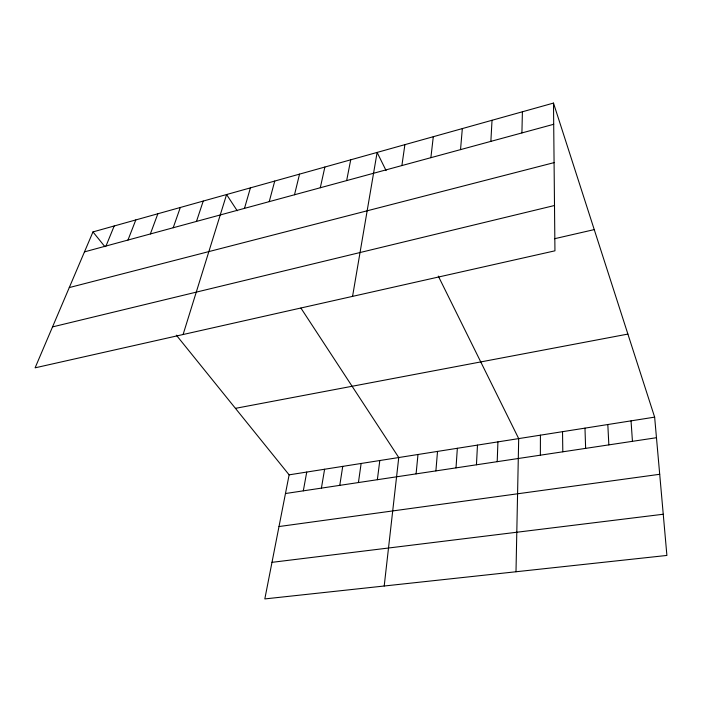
<?xml version="1.0" encoding="UTF-8"?>
<svg xmlns="http://www.w3.org/2000/svg" width="702" height="702" viewBox="0 0 702 702"><rect width="100%" height="100%" fill="white"/><g stroke="black" fill="none" stroke-linecap="round" stroke-linejoin="round"><path stroke-width="1.05" d="M540.364 455.186L540.426 435.17M515.996 571.761L518.69 438.601L438.294 276.097M521.911 132.932L522.402 111.776M497.2 461.679L497.92 441.874M476.447 464.794L477.474 445.103M490.865 141.374L492.023 120.27M456.01 467.874L457.344 448.28M435.889 470.902L437.522 451.412M460.53 149.623L462.328 128.58M416.084 473.876L417.988 454.492M384.205 586.012L398.754 457.528L300.921 308.081M430.879 157.678L433.292 136.706M377.36 479.703L379.808 460.521M358.424 482.555L361.135 463.469M401.895 165.567L404.896 144.647M339.777 485.354L342.734 466.374M321.411 488.118L324.605 469.234M352.562 296.376L377.114 152.422L386.091 170.586M303.308 490.847L306.739 472.06M346.648 180.589L350.719 159.81M176.342 335.161L289.127 474.842L264.821 598.92L666.9 555.44L654.641 417.137L553.492 103.08L92.971 231.914L35.1 367.83L554.949 250.816L553.492 103.08M320.296 187.75L324.868 167.041M294.507 194.77L299.543 174.122M269.243 201.632L274.736 181.063M244.489 208.362L250.421 187.864M183.099 334.512L226.588 194.533L237.206 210.749M196.481 221.42L203.229 201.07M173.192 227.755L180.317 207.476M150.36 233.959L157.853 213.768M127.975 240.049L135.811 219.928M106.011 246.016L114.189 225.983M84.477 251.878L553.694 124.289M69.27 287.574L554.071 162.627M52.527 326.904L554.501 205.502M554.422 238.75L594.243 229.607M235.433 408.353L627.895 334.082M289.127 474.842L654.641 417.137M285.46 493.532L656.467 437.715M278.992 526.544L659.704 474.289M271.99 562.337L663.25 514.241M92.971 231.914L104.914 246.709M631.037 420.867L632.449 441.33M607.818 424.526L608.845 444.875M584.977 428.132L585.635 448.367M562.521 431.677L562.811 451.807"/></g></svg>
